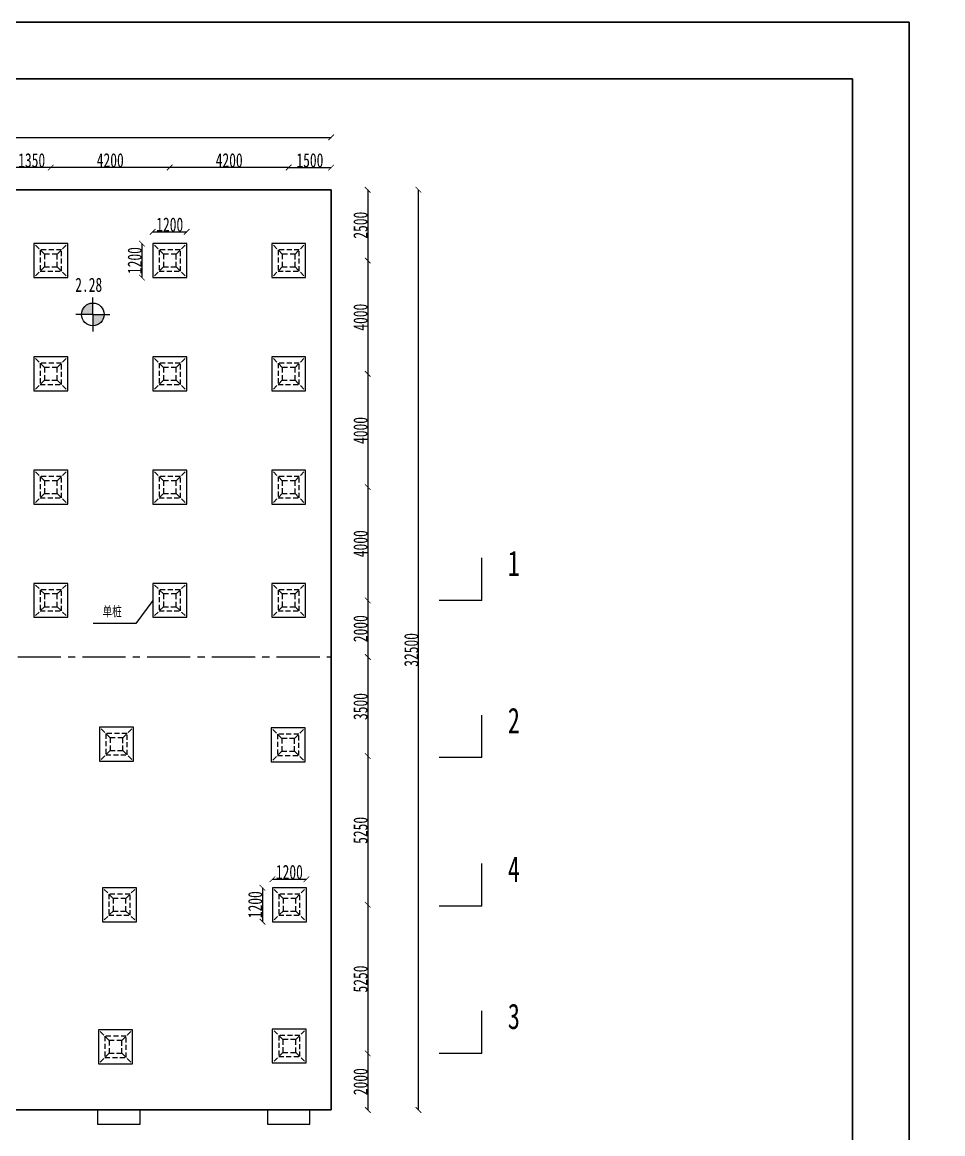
# Model space of a CAD drawing. Header units: millimetres. Extents: x 0 to 85187, y 0 to 59400.
# Drawn here: x 52678 to 85187, y 20141 to 59400 of the extents above; entities that cross this region are included whole.
import ezdxf

# ---------------------------------------------------------------- set-up
doc = ezdxf.new("R2010")
doc.units = ezdxf.units.MM
doc.linetypes.add('CENTER2', pattern=[28.575, 19.05, -3.175, 3.175, -3.175])
doc.linetypes.add('DASHED', pattern=[19.05, 12.7, -6.35])
doc.layers.add('外框线', color=7, linetype='Continuous', lineweight=30)
for name, color, linetype in [('尺寸标注', 7, 'Continuous'), ('标准', 7, 'Continuous'), ('标注', 7, 'Continuous'), ('桩虚线', 7, 'DASHED'), ('虚线', 7, 'CENTER2')]:
    doc.layers.add(name, color=color, linetype=linetype)
doc.styles.add('Annotative', font='arial.ttf')
doc.styles.get("Standard").update_dxf_attribs({"font": 'simfang.ttf', "width": 0.7, "height": 500})
doc.styles.add('标注字体', font='', dxfattribs={"width": 0.7, "height": 500})
doc.styles.get('标注字体').set_extended_font_data('FangSong_GB2312')
doc.dimstyles.get("Standard").update_dxf_attribs({"dimtxt": 500, "dimasz": 200, "dimexe": 0.18, "dimexo": 0.0625, "dimgap": 1, "dimtad": 1, "dimdec": 0, "dimzin": 0, "dimdsep": 46, "dimtxsty": 'Standard', "dimblk": 'ARCHTICK', "dimcen": 0.09, "dimdle": 1, "dimse1": 1, "dimse2": 1, "dimadec": 0, "dimazin": 0, "dimtfac": 1, "dimtdec": 0, "dimtofl": 0, "dimtmove": 0, "dimatfit": 3, "dimldrblk": 'ARCHTICK', "dimfxl": 1, "dimtolj": 1, "dimtzin": 0, "dimarcsym": 1})

# ---------------------------------------------------------------- blocks, each defined once
blk = doc.blocks.new('_ArchTick')
at = {"color": 0, "linetype": 'ByBlock', "const_width": 0.15}
blk.add_lwpolyline([(-0.5, -0.5), (0.5, 0.5)], dxfattribs=at)
blk = doc.blocks.new('*D21')
at = {"layer": 'Defpoints', "color": 0, "transparency": 16777216}
for p in [(63587, 54269), (63587, 53481), (62087, 51581)]:
    blk.add_point(p, dxfattribs=at)
at = {"layer": '标准', "color": 0, "lineweight": -2, "transparency": 16777216}
blk.add_line((62086, 54269), (63588, 54269), dxfattribs=at)
at = {"layer": '标准', "color": 0, "lineweight": -2, "transparency": 16777216, "xscale": 200, "yscale": 200, "zscale": 200, "rotation": 180}
blk.add_blockref('_ArchTick', (62087, 54269), dxfattribs=at)
at = {"layer": '标准', "color": 0, "lineweight": -2, "transparency": 16777216, "xscale": 200, "yscale": 200, "zscale": 200}
blk.add_blockref('_ArchTick', (63587, 54269), dxfattribs=at)
at = {"layer": '标准', "color": 0, "transparency": 16777216, "insert": (62837, 54522), "char_height": 500, "attachment_point": 5}
blk.add_mtext('\\A1;1500', dxfattribs=at)
blk = doc.blocks.new('*D22')
at = {"layer": 'Defpoints', "color": 0, "transparency": 16777216}
for p in [(63587, 55333), (18587, 53481), (63587, 53481)]:
    blk.add_point(p, dxfattribs=at)
at = {"layer": '标准', "color": 0, "lineweight": -2, "transparency": 16777216}
blk.add_line((18586, 55333), (63588, 55333), dxfattribs=at)
at = {"layer": '标准', "color": 0, "lineweight": -2, "transparency": 16777216, "xscale": 200, "yscale": 200, "zscale": 200, "rotation": 180}
blk.add_blockref('_ArchTick', (18587, 55333), dxfattribs=at)
at = {"layer": '标准', "color": 0, "lineweight": -2, "transparency": 16777216, "xscale": 200, "yscale": 200, "zscale": 200}
blk.add_blockref('_ArchTick', (63587, 55333), dxfattribs=at)
at = {"layer": '标准', "color": 0, "transparency": 16777216, "insert": (41087, 55587), "char_height": 500, "attachment_point": 5}
blk.add_mtext('\\A1;45000', dxfattribs=at)
blk = doc.blocks.new('*D23')
at = {"layer": 'Defpoints', "color": 0, "transparency": 16777216}
for p in [(63587, 53481), (62687, 50981), (64880, 50981)]:
    blk.add_point(p, dxfattribs=at)
at = {"layer": '标准', "color": 0, "lineweight": -2, "transparency": 16777216}
blk.add_line((64880, 53482), (64880, 50980), dxfattribs=at)
at = {"layer": '标准', "color": 0, "lineweight": -2, "transparency": 16777216, "xscale": 200, "yscale": 200, "zscale": 200}
for p, rotation in [((64880, 53481), 90), ((64880, 50981), 270)]:
    blk.add_blockref('_ArchTick', p, dxfattribs=dict(at, rotation=rotation))
at = {"layer": '标准', "color": 0, "transparency": 16777216, "insert": (64626, 52231), "char_height": 500, "attachment_point": 5, "rotation": 90}
blk.add_mtext('\\A1;2500', dxfattribs=at)
blk = doc.blocks.new('*D24')
at = {"layer": 'Defpoints', "color": 0, "transparency": 16777216}
for p in [(62687, 50981), (63587, 46981), (64880, 46981)]:
    blk.add_point(p, dxfattribs=at)
at = {"layer": '标准', "color": 0, "lineweight": -2, "transparency": 16777216}
blk.add_line((64880, 50982), (64880, 46980), dxfattribs=at)
at = {"layer": '标准', "color": 0, "lineweight": -2, "transparency": 16777216, "xscale": 200, "yscale": 200, "zscale": 200}
for p, rotation in [((64880, 50981), 90), ((64880, 46981), 270)]:
    blk.add_blockref('_ArchTick', p, dxfattribs=dict(at, rotation=rotation))
at = {"layer": '标准', "color": 0, "transparency": 16777216, "insert": (64626, 48981), "char_height": 500, "attachment_point": 5, "rotation": 90}
blk.add_mtext('\\A1;4000', dxfattribs=at)
blk = doc.blocks.new('*D25')
at = {"layer": 'Defpoints', "color": 0, "transparency": 16777216}
for p in [(63587, 46981), (62687, 42981), (64880, 42981)]:
    blk.add_point(p, dxfattribs=at)
at = {"layer": '标准', "color": 0, "lineweight": -2, "transparency": 16777216}
blk.add_line((64880, 46982), (64880, 42980), dxfattribs=at)
at = {"layer": '标准', "color": 0, "lineweight": -2, "transparency": 16777216, "xscale": 200, "yscale": 200, "zscale": 200}
for p, rotation in [((64880, 46981), 90), ((64880, 42981), 270)]:
    blk.add_blockref('_ArchTick', p, dxfattribs=dict(at, rotation=rotation))
at = {"layer": '标准', "color": 0, "transparency": 16777216, "insert": (64626, 44981), "char_height": 500, "attachment_point": 5, "rotation": 90}
blk.add_mtext('\\A1;4000', dxfattribs=at)
blk = doc.blocks.new('*D26')
at = {"layer": 'Defpoints', "color": 0, "transparency": 16777216}
for p in [(62687, 42981), (62687, 38981), (64880, 38981)]:
    blk.add_point(p, dxfattribs=at)
at = {"layer": '标准', "color": 0, "lineweight": -2, "transparency": 16777216}
blk.add_line((64880, 42982), (64880, 38980), dxfattribs=at)
at = {"layer": '标准', "color": 0, "lineweight": -2, "transparency": 16777216, "xscale": 200, "yscale": 200, "zscale": 200}
for p, rotation in [((64880, 42981), 90), ((64880, 38981), 270)]:
    blk.add_blockref('_ArchTick', p, dxfattribs=dict(at, rotation=rotation))
at = {"layer": '标准', "color": 0, "transparency": 16777216, "insert": (64626, 40981), "char_height": 500, "attachment_point": 5, "rotation": 90}
blk.add_mtext('\\A1;4000', dxfattribs=at)
blk = doc.blocks.new('*D27')
at = {"layer": 'Defpoints', "color": 0, "transparency": 16777216}
for p in [(85187, 38981), (63587, 36981), (64880, 36981)]:
    blk.add_point(p, dxfattribs=at)
at = {"layer": '标准', "color": 0, "lineweight": -2, "transparency": 16777216}
blk.add_line((64880, 38982), (64880, 36980), dxfattribs=at)
at = {"layer": '标准', "color": 0, "lineweight": -2, "transparency": 16777216, "xscale": 200, "yscale": 200, "zscale": 200}
for p, rotation in [((64880, 38981), 90), ((64880, 36981), 270)]:
    blk.add_blockref('_ArchTick', p, dxfattribs=dict(at, rotation=rotation))
at = {"layer": '标准', "color": 0, "transparency": 16777216, "insert": (64626, 37981), "char_height": 500, "attachment_point": 5, "rotation": 90}
blk.add_mtext('\\A1;2000', dxfattribs=at)
blk = doc.blocks.new('*D28')
at = {"layer": 'Defpoints', "color": 0, "transparency": 16777216}
for p in [(63587, 36981), (64880, 33481), (85162, 33481)]:
    blk.add_point(p, dxfattribs=at)
at = {"layer": '标准', "color": 0, "lineweight": -2, "transparency": 16777216}
blk.add_line((64880, 36982), (64880, 33480), dxfattribs=at)
at = {"layer": '标准', "color": 0, "lineweight": -2, "transparency": 16777216, "xscale": 200, "yscale": 200, "zscale": 200}
for p, rotation in [((64880, 36981), 90), ((64880, 33481), 270)]:
    blk.add_blockref('_ArchTick', p, dxfattribs=dict(at, rotation=rotation))
at = {"layer": '标准', "color": 0, "transparency": 16777216, "insert": (64626, 35231), "char_height": 500, "attachment_point": 5, "rotation": 90}
blk.add_mtext('\\A1;3500', dxfattribs=at)
blk = doc.blocks.new('*D29')
at = {"layer": 'Defpoints', "color": 0, "transparency": 16777216}
for p in [(62662, 33481), (62712, 28231), (64880, 28231)]:
    blk.add_point(p, dxfattribs=at)
at = {"layer": '标准', "color": 0, "lineweight": -2, "transparency": 16777216}
blk.add_line((64880, 33482), (64880, 28230), dxfattribs=at)
at = {"layer": '标准', "color": 0, "lineweight": -2, "transparency": 16777216, "xscale": 200, "yscale": 200, "zscale": 200}
for p, rotation in [((64880, 33481), 90), ((64880, 28231), 270)]:
    blk.add_blockref('_ArchTick', p, dxfattribs=dict(at, rotation=rotation))
at = {"layer": '标准', "color": 0, "transparency": 16777216, "insert": (64626, 30856), "char_height": 500, "attachment_point": 5, "rotation": 90}
blk.add_mtext('\\A1;5250', dxfattribs=at)
blk = doc.blocks.new('*D30')
at = {"layer": 'Defpoints', "color": 0, "transparency": 16777216}
for p in [(62712, 28231), (62662, 22981), (64880, 22981)]:
    blk.add_point(p, dxfattribs=at)
at = {"layer": '标准', "color": 0, "lineweight": -2, "transparency": 16777216}
blk.add_line((64880, 28232), (64880, 22980), dxfattribs=at)
at = {"layer": '标准', "color": 0, "lineweight": -2, "transparency": 16777216, "xscale": 200, "yscale": 200, "zscale": 200}
for p, rotation in [((64880, 28231), 90), ((64880, 22981), 270)]:
    blk.add_blockref('_ArchTick', p, dxfattribs=dict(at, rotation=rotation))
at = {"layer": '标准', "color": 0, "transparency": 16777216, "insert": (64626, 25606), "char_height": 500, "attachment_point": 5, "rotation": 90}
blk.add_mtext('\\A1;5250', dxfattribs=at)
blk = doc.blocks.new('*D31')
at = {"layer": 'Defpoints', "color": 0, "transparency": 16777216}
for p in [(62662, 22981), (63587, 20981), (64880, 20981)]:
    blk.add_point(p, dxfattribs=at)
at = {"layer": '标准', "color": 0, "lineweight": -2, "transparency": 16777216}
blk.add_line((64880, 22982), (64880, 20980), dxfattribs=at)
at = {"layer": '标准', "color": 0, "lineweight": -2, "transparency": 16777216, "xscale": 200, "yscale": 200, "zscale": 200}
for p, rotation in [((64880, 22981), 90), ((64880, 20981), 270)]:
    blk.add_blockref('_ArchTick', p, dxfattribs=dict(at, rotation=rotation))
at = {"layer": '标准', "color": 0, "transparency": 16777216, "insert": (64626, 21981), "char_height": 500, "attachment_point": 5, "rotation": 90}
blk.add_mtext('\\A1;2000', dxfattribs=at)
blk = doc.blocks.new('*D32')
at = {"layer": 'Defpoints', "color": 0, "transparency": 16777216}
for p in [(64880, 53481), (66673, 53481), (64880, 20981)]:
    blk.add_point(p, dxfattribs=at)
at = {"layer": '标准', "color": 0, "lineweight": -2, "transparency": 16777216}
blk.add_line((66673, 20980), (66673, 53482), dxfattribs=at)
at = {"layer": '标准', "color": 0, "lineweight": -2, "transparency": 16777216, "xscale": 200, "yscale": 200, "zscale": 200}
for p, rotation in [((66673, 53481), 90), ((66673, 20981), 270)]:
    blk.add_blockref('_ArchTick', p, dxfattribs=dict(at, rotation=rotation))
at = {"layer": '标准', "color": 0, "transparency": 16777216, "insert": (66419, 37231), "char_height": 500, "attachment_point": 5, "rotation": 90}
blk.add_mtext('\\A1;32500', dxfattribs=at)
blk = doc.blocks.new('*D64')
at = {"layer": 'Defpoints', "color": 0, "transparency": 16777216}
for p in [(62712, 29130), (61512, 28831), (62712, 28831)]:
    blk.add_point(p, dxfattribs=at)
at = {"layer": '标准', "color": 0, "lineweight": -2, "transparency": 16777216}
blk.add_line((61511, 29130), (62713, 29130), dxfattribs=at)
at = {"layer": '标准', "color": 0, "lineweight": -2, "transparency": 16777216, "xscale": 200, "yscale": 200, "zscale": 200, "rotation": 180}
blk.add_blockref('_ArchTick', (61512, 29130), dxfattribs=at)
at = {"layer": '标准', "color": 0, "lineweight": -2, "transparency": 16777216, "xscale": 200, "yscale": 200, "zscale": 200}
blk.add_blockref('_ArchTick', (62712, 29130), dxfattribs=at)
at = {"layer": '标准', "color": 0, "transparency": 16777216, "insert": (62112, 29384), "char_height": 500, "attachment_point": 5}
blk.add_mtext('\\A1;1200', dxfattribs=at)
blk = doc.blocks.new('*D65')
at = {"layer": 'Defpoints', "color": 0, "transparency": 16777216}
for p in [(61512, 28831), (61161, 27631), (61512, 27631)]:
    blk.add_point(p, dxfattribs=at)
at = {"layer": '标准', "color": 0, "lineweight": -2, "transparency": 16777216}
blk.add_line((61161, 28832), (61161, 27630), dxfattribs=at)
at = {"layer": '标准', "color": 0, "lineweight": -2, "transparency": 16777216, "xscale": 200, "yscale": 200, "zscale": 200}
for p, rotation in [((61161, 28831), 90), ((61161, 27631), 270)]:
    blk.add_blockref('_ArchTick', p, dxfattribs=dict(at, rotation=rotation))
at = {"layer": '标准', "color": 0, "transparency": 16777216, "insert": (60907, 28231), "char_height": 500, "attachment_point": 5, "rotation": 90}
blk.add_mtext('\\A1;1200', dxfattribs=at)
blk = doc.blocks.new('*D66')
at = {"layer": 'Defpoints', "color": 0, "transparency": 16777216}
for p in [(58487, 51997), (57287, 51581), (58487, 51581)]:
    blk.add_point(p, dxfattribs=at)
at = {"layer": '标准', "color": 0, "lineweight": -2, "transparency": 16777216}
blk.add_line((57286, 51997), (58488, 51997), dxfattribs=at)
at = {"layer": '标准', "color": 0, "lineweight": -2, "transparency": 16777216, "xscale": 200, "yscale": 200, "zscale": 200, "rotation": 180}
blk.add_blockref('_ArchTick', (57287, 51997), dxfattribs=at)
at = {"layer": '标准', "color": 0, "lineweight": -2, "transparency": 16777216, "xscale": 200, "yscale": 200, "zscale": 200}
blk.add_blockref('_ArchTick', (58487, 51997), dxfattribs=at)
at = {"layer": '标准', "color": 0, "transparency": 16777216, "insert": (57887, 52250), "char_height": 500, "attachment_point": 5}
blk.add_mtext('\\A1;1200', dxfattribs=at)
blk = doc.blocks.new('*D67')
at = {"layer": 'Defpoints', "color": 0, "transparency": 16777216}
for p in [(57287, 51581), (56906, 50381), (57287, 50381)]:
    blk.add_point(p, dxfattribs=at)
at = {"layer": '标准', "color": 0, "lineweight": -2, "transparency": 16777216}
blk.add_line((56906, 51582), (56906, 50380), dxfattribs=at)
at = {"layer": '标准', "color": 0, "lineweight": -2, "transparency": 16777216, "xscale": 200, "yscale": 200, "zscale": 200}
for p, rotation in [((56906, 51581), 90), ((56906, 50381), 270)]:
    blk.add_blockref('_ArchTick', p, dxfattribs=dict(at, rotation=rotation))
at = {"layer": '标准', "color": 0, "transparency": 16777216, "insert": (56652, 50981), "char_height": 500, "attachment_point": 5, "rotation": 90}
blk.add_mtext('\\A1;1200', dxfattribs=at)
blk = doc.blocks.new('*D108')
at = {"layer": 'Defpoints', "color": 0, "transparency": 16777216}
for p in [(57887, 54269), (57887, 54268), (62087, 54269)]:
    blk.add_point(p, dxfattribs=at)
at = {"layer": '标准', "color": 0, "lineweight": -2, "transparency": 16777216}
blk.add_line((62088, 54268), (57886, 54268), dxfattribs=at)
at = {"layer": '标准', "color": 0, "lineweight": -2, "transparency": 16777216, "xscale": 200, "yscale": 200, "zscale": 200, "rotation": 180}
blk.add_blockref('_ArchTick', (57887, 54268), dxfattribs=at)
at = {"layer": '标准', "color": 0, "lineweight": -2, "transparency": 16777216, "xscale": 200, "yscale": 200, "zscale": 200}
blk.add_blockref('_ArchTick', (62087, 54268), dxfattribs=at)
at = {"layer": '标准', "color": 0, "transparency": 16777216, "insert": (59987, 54522), "char_height": 500, "attachment_point": 5}
blk.add_mtext('\\A1;4200', dxfattribs=at)
blk = doc.blocks.new('*D109')
at = {"layer": 'Defpoints', "color": 0, "transparency": 16777216}
for p in [(53687, 54268), (53687, 54268), (57887, 54268)]:
    blk.add_point(p, dxfattribs=at)
at = {"layer": '标准', "color": 0, "lineweight": -2, "transparency": 16777216}
blk.add_line((57888, 54268), (53686, 54268), dxfattribs=at)
at = {"layer": '标准', "color": 0, "lineweight": -2, "transparency": 16777216, "xscale": 200, "yscale": 200, "zscale": 200, "rotation": 180}
blk.add_blockref('_ArchTick', (53687, 54268), dxfattribs=at)
at = {"layer": '标准', "color": 0, "lineweight": -2, "transparency": 16777216, "xscale": 200, "yscale": 200, "zscale": 200}
blk.add_blockref('_ArchTick', (57887, 54268), dxfattribs=at)
at = {"layer": '标准', "color": 0, "transparency": 16777216, "insert": (55787, 54522), "char_height": 500, "attachment_point": 5}
blk.add_mtext('\\A1;4200', dxfattribs=at)
blk = doc.blocks.new('*D110')
at = {"layer": 'Defpoints', "color": 0, "transparency": 16777216}
for p in [(52337, 54269), (52337, 54268), (53687, 54268)]:
    blk.add_point(p, dxfattribs=at)
at = {"layer": '标准', "color": 0, "lineweight": -2, "transparency": 16777216}
blk.add_line((53688, 54268), (52336, 54268), dxfattribs=at)
at = {"layer": '标准', "color": 0, "lineweight": -2, "transparency": 16777216, "xscale": 200, "yscale": 200, "zscale": 200, "rotation": 180}
blk.add_blockref('_ArchTick', (52337, 54268), dxfattribs=at)
at = {"layer": '标准', "color": 0, "lineweight": -2, "transparency": 16777216, "xscale": 200, "yscale": 200, "zscale": 200}
blk.add_blockref('_ArchTick', (53687, 54268), dxfattribs=at)
at = {"layer": '标准', "color": 0, "transparency": 16777216, "insert": (53012, 54522), "char_height": 500, "attachment_point": 5}
blk.add_mtext('\\A1;1350', dxfattribs=at)
blk = doc.blocks.new('libiao')
at = {"layer": '标注'}
h = blk.add_hatch(color=256, dxfattribs=at)
h.dxf.hatch_style = 1
h.paths.add_polyline_path([(0, 400, 0.414214), (-400, 0), (0, 0)])
h.paths.add_polyline_path([(0, -400, 0.414214), (400, 0), (0, 0)])
for q in [(0, 600), (-600, 0), (600, 0), (0, -600)]:
    blk.add_line((0, 0), q, dxfattribs=at)
blk.add_circle((0, 0), 400, dxfattribs=at)
at = {"layer": '标注', "lineweight": -3, "style": 'Annotative'}
blk.add_attdef('0.0', (-622, 795), '', height=30, dxfattribs=at)

msp = doc.modelspace()

# ---------------------------------------------------------------- linework, layer by layer
at = {"layer": '外框线'}
for p, q in [((84000, 59400), (0, 59400)), ((84000, 0), (84000, 59400)), ((2000, 57400), (82000, 57400)), ((82000, 57400), (82000, 2000)), ((63587.4, 53481.1), (18587.4, 53481.1)), ((63587.4, 20981.1), (63587.4, 53481.1)), ((18587.4, 20981.1), (63587.4, 20981.1))]:
    msp.add_line(p, q, dxfattribs=at)
at = {"layer": '标准'}
for p, q in [((54287.4, 51581.1), (53087.4, 51581.1)), ((53087.4, 51581.1), (53087.4, 50381.1)), ((54287.4, 50381.1), (54287.4, 51581.1)), ((58487.4, 51581.1), (57287.4, 51581.1)), ((57287.4, 51581.1), (57287.4, 50381.1)), ((58487.4, 50381.1), (58487.4, 51581.1)), ((62687.4, 51581.1), (61487.4, 51581.1)), ((61487.4, 51581.1), (61487.4, 50381.1)), ((62687.4, 50381.1), (62687.4, 51581.1)), ((53087.4, 50381.1), (54287.4, 50381.1)), ((53087.4, 50381.1), (53312.4, 50381.1)), ((57287.4, 50381.1), (58487.4, 50381.1)), ((57287.4, 50381.1), (57512.4, 50381.1)), ((61487.4, 50381.1), (62687.4, 50381.1)), ((61487.4, 50381.1), (61712.4, 50381.1)), ((54287.4, 47581.1), (53087.4, 47581.1)), ((53087.4, 47581.1), (53087.4, 46381.1)), ((54287.4, 46381.1), (54287.4, 47581.1)), ((58487.4, 47581.1), (57287.4, 47581.1)), ((57287.4, 47581.1), (57287.4, 46381.1)), ((58487.4, 46381.1), (58487.4, 47581.1)), ((62687.4, 47581.1), (61487.4, 47581.1)), ((61487.4, 47581.1), (61487.4, 46381.1)), ((62687.4, 46381.1), (62687.4, 47581.1)), ((53087.4, 46381.1), (54287.4, 46381.1)), ((53087.4, 46381.1), (53312.4, 46381.1)), ((57287.4, 46381.1), (58487.4, 46381.1)), ((57287.4, 46381.1), (57512.4, 46381.1)), ((61487.4, 46381.1), (62687.4, 46381.1)), ((61487.4, 46381.1), (61712.4, 46381.1)), ((54287.4, 43581.1), (53087.4, 43581.1)), ((53087.4, 43581.1), (53087.4, 42381.1)), ((54287.4, 42381.1), (54287.4, 43581.1)), ((58487.4, 43581.1), (57287.4, 43581.1)), ((57287.4, 43581.1), (57287.4, 42381.1)), ((58487.4, 42381.1), (58487.4, 43581.1)), ((62687.4, 43581.1), (61487.4, 43581.1)), ((61487.4, 43581.1), (61487.4, 42381.1)), ((62687.4, 42381.1), (62687.4, 43581.1)), ((53087.4, 42381.1), (54287.4, 42381.1)), ((53087.4, 42381.1), (53312.4, 42381.1)), ((57287.4, 42381.1), (58487.4, 42381.1)), ((57287.4, 42381.1), (57512.4, 42381.1)), ((61487.4, 42381.1), (61712.4, 42381.1)), ((68907.6, 39581.1), (68907.6, 40481.1)), ((54287.4, 39581.1), (53087.4, 39581.1)), ((53087.4, 39581.1), (53087.4, 38381.1)), ((54287.4, 38381.1), (54287.4, 39581.1)), ((58487.4, 39581.1), (57287.4, 39581.1)), ((57287.4, 39581.1), (57287.4, 38381.1)), ((58487.4, 38381.1), (58487.4, 39581.1)), ((62687.4, 39581.1), (61487.4, 39581.1)), ((61487.4, 39581.1), (61487.4, 38381.1)), ((62687.4, 38381.1), (62687.4, 39581.1)), ((68907.6, 38981.1), (68907.6, 39581.1)), ((68307.6, 38981.1), (67407.6, 38981.1)), ((68907.6, 38981.1), (68307.6, 38981.1)), ((53087.4, 38381.1), (54287.4, 38381.1)), ((53087.4, 38381.1), (53312.4, 38381.1)), ((57287.4, 38381.1), (58487.4, 38381.1)), ((57287.4, 38381.1), (57512.4, 38381.1)), ((61487.4, 38381.1), (62687.4, 38381.1)), ((61487.4, 38381.1), (61712.4, 38381.1)), ((63587.4, 20981.1), (63587.4, 36481.1)), ((68907.6, 34031.1), (68907.6, 34931.1)), ((56604.1, 34498.1), (55404.1, 34498.1)), ((55404.1, 34498.1), (55404.1, 33298.1)), ((56604.1, 33298.1), (56604.1, 34498.1)), ((62670.9, 34475.5), (61470.9, 34475.5)), ((61470.9, 34475.5), (61470.9, 33275.5)), ((62670.9, 33275.5), (62670.9, 34475.5)), ((68907.6, 33431.1), (68907.6, 34031.1)), ((68307.6, 33431.1), (67407.6, 33431.1)), ((68907.6, 33431.1), (68307.6, 33431.1)), ((55404.1, 33298.1), (56604.1, 33298.1)), ((55404.1, 33298.1), (55629.1, 33298.1)), ((61470.9, 33275.5), (62670.9, 33275.5)), ((61470.9, 33275.5), (61695.9, 33275.5)), ((68907.6, 28781.1), (68907.6, 29681.1)), ((56712.4, 28831.1), (55512.4, 28831.1)), ((55512.4, 28831.1), (55512.4, 27631.1)), ((56712.4, 27631.1), (56712.4, 28831.1)), ((62712.4, 28831.1), (61512.4, 28831.1)), ((61512.4, 28831.1), (61512.4, 27631.1)), ((62712.4, 27631.1), (62712.4, 28831.1)), ((68907.6, 28181.1), (68907.6, 28781.1)), ((68307.6, 28181.1), (67407.6, 28181.1)), ((68907.6, 28181.1), (68307.6, 28181.1)), ((55512.4, 27631.1), (56712.4, 27631.1)), ((55512.4, 27631.1), (55737.4, 27631.1)), ((61512.4, 27631.1), (62712.4, 27631.1)), ((61512.4, 27631.1), (61737.4, 27631.1)), ((68907.6, 23581.1), (68907.6, 24481.1)), ((56569.7, 23809.4), (55369.7, 23809.4)), ((55369.7, 23809.4), (55369.7, 22609.4)), ((56569.7, 22609.4), (56569.7, 23809.4)), ((62710.2, 23840.3), (61510.2, 23840.3)), ((61510.2, 23840.3), (61510.2, 22640.3)), ((62710.2, 22640.3), (62710.2, 23840.3)), ((68907.6, 22981.1), (68907.6, 23581.1)), ((68307.6, 22981.1), (67407.6, 22981.1)), ((68907.6, 22981.1), (68307.6, 22981.1)), ((55369.7, 22609.4), (56569.7, 22609.4)), ((55369.7, 22609.4), (55594.7, 22609.4)), ((61510.2, 22640.3), (62710.2, 22640.3)), ((61510.2, 22640.3), (61735.2, 22640.3)), ((55337.4, 20981.1), (55337.4, 20481.1)), ((56837.4, 20481.1), (56837.4, 20981.1)), ((61337.4, 20981.1), (61337.4, 20481.1)), ((62837.4, 20481.1), (62837.4, 20981.1)), ((55337.4, 20481.1), (56837.4, 20481.1)), ((61337.4, 20481.1), (62837.4, 20481.1))]:
    msp.add_line(p, q, dxfattribs=at)
at = {"layer": '标准', "ltscale": 14}
msp.add_line((61487.4, 42381.1), (62687.4, 42381.1), dxfattribs=at)
at = {"layer": '标注', "ltscale": 15}
for p, q in [((57287.4, 38981.1), (56692.1, 38161.8)), ((56692.1, 38161.8), (55179.7, 38161.8))]:
    msp.add_line(p, q, dxfattribs=at)
at = {"layer": '桩虚线', "ltscale": 14}
for p, q in [((53462.4, 51206.1), (53087.4, 51581.1)), ((53912.4, 51206.1), (54287.4, 51581.1)), ((57662.4, 51206.1), (57287.4, 51581.1)), ((58112.4, 51206.1), (58487.4, 51581.1)), ((61862.4, 51206.1), (61487.4, 51581.1)), ((62312.4, 51206.1), (62687.4, 51581.1)), ((54062.4, 51356.1), (53312.4, 51356.1)), ((53312.4, 51356.1), (53312.4, 50606.1)), ((53912.4, 51206.1), (53462.4, 51206.1)), ((53462.4, 51206.1), (53462.4, 50756.1)), ((53912.4, 50756.1), (53912.4, 51206.1)), ((54062.4, 50606.1), (54062.4, 51356.1)), ((58262.4, 51356.1), (57512.4, 51356.1)), ((57512.4, 51356.1), (57512.4, 50606.1)), ((58112.4, 51206.1), (57662.4, 51206.1)), ((57662.4, 51206.1), (57662.4, 50756.1)), ((58112.4, 50756.1), (58112.4, 51206.1)), ((58262.4, 50606.1), (58262.4, 51356.1)), ((62462.4, 51356.1), (61712.4, 51356.1)), ((61712.4, 51356.1), (61712.4, 50606.1)), ((62312.4, 51206.1), (61862.4, 51206.1)), ((61862.4, 51206.1), (61862.4, 50756.1)), ((62312.4, 50756.1), (62312.4, 51206.1)), ((62462.4, 50606.1), (62462.4, 51356.1)), ((53462.4, 50756.1), (53087.4, 50381.1)), ((53462.4, 50756.1), (53912.4, 50756.1)), ((53912.4, 50756.1), (54287.4, 50381.1)), ((57662.4, 50756.1), (57287.4, 50381.1)), ((57662.4, 50756.1), (58112.4, 50756.1)), ((58112.4, 50756.1), (58487.4, 50381.1)), ((61862.4, 50756.1), (61487.4, 50381.1)), ((61862.4, 50756.1), (62312.4, 50756.1)), ((62312.4, 50756.1), (62687.4, 50381.1)), ((53312.4, 50606.1), (54062.4, 50606.1)), ((53312.4, 50606.1), (53462.4, 50606.1)), ((57512.4, 50606.1), (58262.4, 50606.1)), ((57512.4, 50606.1), (57662.4, 50606.1)), ((61712.4, 50606.1), (62462.4, 50606.1)), ((61712.4, 50606.1), (61862.4, 50606.1)), ((53462.4, 47206.1), (53087.4, 47581.1)), ((53912.4, 47206.1), (54287.4, 47581.1)), ((57662.4, 47206.1), (57287.4, 47581.1)), ((58112.4, 47206.1), (58487.4, 47581.1)), ((61862.4, 47206.1), (61487.4, 47581.1)), ((62312.4, 47206.1), (62687.4, 47581.1)), ((54062.4, 47356.1), (53312.4, 47356.1)), ((53312.4, 47356.1), (53312.4, 46606.1)), ((53912.4, 47206.1), (53462.4, 47206.1)), ((53462.4, 47206.1), (53462.4, 46756.1)), ((53912.4, 46756.1), (53912.4, 47206.1)), ((54062.4, 46606.1), (54062.4, 47356.1)), ((58262.4, 47356.1), (57512.4, 47356.1)), ((57512.4, 47356.1), (57512.4, 46606.1)), ((58112.4, 47206.1), (57662.4, 47206.1)), ((57662.4, 47206.1), (57662.4, 46756.1)), ((58112.4, 46756.1), (58112.4, 47206.1)), ((58262.4, 46606.1), (58262.4, 47356.1)), ((62462.4, 47356.1), (61712.4, 47356.1)), ((61712.4, 47356.1), (61712.4, 46606.1)), ((62312.4, 47206.1), (61862.4, 47206.1)), ((61862.4, 47206.1), (61862.4, 46756.1)), ((62312.4, 46756.1), (62312.4, 47206.1)), ((62462.4, 46606.1), (62462.4, 47356.1)), ((53462.4, 46756.1), (53087.4, 46381.1)), ((53462.4, 46756.1), (53912.4, 46756.1)), ((53912.4, 46756.1), (54287.4, 46381.1)), ((57662.4, 46756.1), (57287.4, 46381.1)), ((57662.4, 46756.1), (58112.4, 46756.1)), ((58112.4, 46756.1), (58487.4, 46381.1)), ((61862.4, 46756.1), (61487.4, 46381.1)), ((61862.4, 46756.1), (62312.4, 46756.1)), ((62312.4, 46756.1), (62687.4, 46381.1)), ((53312.4, 46606.1), (54062.4, 46606.1)), ((53312.4, 46606.1), (53462.4, 46606.1)), ((57512.4, 46606.1), (58262.4, 46606.1)), ((57512.4, 46606.1), (57662.4, 46606.1)), ((61712.4, 46606.1), (62462.4, 46606.1)), ((61712.4, 46606.1), (61862.4, 46606.1)), ((53462.4, 43206.1), (53087.4, 43581.1)), ((53912.4, 43206.1), (54287.4, 43581.1)), ((57662.4, 43206.1), (57287.4, 43581.1)), ((58112.4, 43206.1), (58487.4, 43581.1)), ((61862.4, 43206.1), (61487.4, 43581.1)), ((62312.4, 43206.1), (62687.4, 43581.1)), ((54062.4, 43356.1), (53312.4, 43356.1)), ((53312.4, 43356.1), (53312.4, 42606.1)), ((53912.4, 43206.1), (53462.4, 43206.1)), ((53462.4, 43206.1), (53462.4, 42756.1)), ((53912.4, 42756.1), (53912.4, 43206.1)), ((54062.4, 42606.1), (54062.4, 43356.1)), ((58262.4, 43356.1), (57512.4, 43356.1)), ((57512.4, 43356.1), (57512.4, 42606.1)), ((58112.4, 43206.1), (57662.4, 43206.1)), ((57662.4, 43206.1), (57662.4, 42756.1)), ((58112.4, 42756.1), (58112.4, 43206.1)), ((58262.4, 42606.1), (58262.4, 43356.1)), ((62462.4, 43356.1), (61712.4, 43356.1)), ((61712.4, 43356.1), (61712.4, 42606.1)), ((62312.4, 43206.1), (61862.4, 43206.1)), ((61862.4, 43206.1), (61862.4, 42756.1)), ((62312.4, 42756.1), (62312.4, 43206.1)), ((62462.4, 42606.1), (62462.4, 43356.1)), ((53462.4, 42756.1), (53087.4, 42381.1)), ((53312.4, 42606.1), (54062.4, 42606.1)), ((53462.4, 42756.1), (53912.4, 42756.1)), ((53912.4, 42756.1), (54287.4, 42381.1)), ((57662.4, 42756.1), (57287.4, 42381.1)), ((57512.4, 42606.1), (58262.4, 42606.1)), ((57512.4, 42606.1), (57662.4, 42606.1)), ((57662.4, 42756.1), (58112.4, 42756.1)), ((58112.4, 42756.1), (58487.4, 42381.1)), ((61862.4, 42756.1), (61487.4, 42381.1)), ((61712.4, 42606.1), (62462.4, 42606.1)), ((61862.4, 42756.1), (62312.4, 42756.1)), ((62312.4, 42756.1), (62687.4, 42381.1)), ((53462.4, 39206.1), (53087.4, 39581.1)), ((54062.4, 39356.1), (53312.4, 39356.1)), ((53312.4, 39356.1), (53312.4, 38606.1)), ((53912.4, 39206.1), (54287.4, 39581.1)), ((54062.4, 38606.1), (54062.4, 39356.1)), ((57662.4, 39206.1), (57287.4, 39581.1)), ((58262.4, 39356.1), (57512.4, 39356.1)), ((57512.4, 39356.1), (57512.4, 38606.1)), ((58112.4, 39206.1), (58487.4, 39581.1)), ((58262.4, 38606.1), (58262.4, 39356.1)), ((61862.4, 39206.1), (61487.4, 39581.1)), ((62462.4, 39356.1), (61712.4, 39356.1)), ((61712.4, 39356.1), (61712.4, 38606.1)), ((62312.4, 39206.1), (62687.4, 39581.1)), ((62462.4, 38606.1), (62462.4, 39356.1)), ((53912.4, 39206.1), (53462.4, 39206.1)), ((53462.4, 39206.1), (53462.4, 38756.1)), ((53912.4, 38756.1), (53912.4, 39206.1)), ((58112.4, 39206.1), (57662.4, 39206.1)), ((57662.4, 39206.1), (57662.4, 38756.1)), ((58112.4, 38756.1), (58112.4, 39206.1)), ((62312.4, 39206.1), (61862.4, 39206.1)), ((61862.4, 39206.1), (61862.4, 38756.1)), ((62312.4, 38756.1), (62312.4, 39206.1)), ((53462.4, 38756.1), (53087.4, 38381.1)), ((53312.4, 38606.1), (54062.4, 38606.1)), ((53312.4, 38606.1), (53462.4, 38606.1)), ((53462.4, 38756.1), (53912.4, 38756.1)), ((53912.4, 38756.1), (54287.4, 38381.1)), ((57662.4, 38756.1), (57287.4, 38381.1)), ((57512.4, 38606.1), (58262.4, 38606.1)), ((57512.4, 38606.1), (57662.4, 38606.1)), ((57662.4, 38756.1), (58112.4, 38756.1)), ((58112.4, 38756.1), (58487.4, 38381.1)), ((61862.4, 38756.1), (61487.4, 38381.1)), ((61712.4, 38606.1), (62462.4, 38606.1)), ((61712.4, 38606.1), (61862.4, 38606.1)), ((61862.4, 38756.1), (62312.4, 38756.1)), ((62312.4, 38756.1), (62687.4, 38381.1)), ((55779.1, 34123.1), (55404.1, 34498.1)), ((56379.1, 34273.1), (55629.1, 34273.1)), ((55629.1, 34273.1), (55629.1, 33523.1)), ((56229.1, 34123.1), (56604.1, 34498.1)), ((56379.1, 33523.1), (56379.1, 34273.1)), ((61845.9, 34100.5), (61470.9, 34475.5)), ((62445.9, 34250.5), (61695.9, 34250.5)), ((61695.9, 34250.5), (61695.9, 33500.5)), ((62295.9, 34100.5), (62670.9, 34475.5)), ((62445.9, 33500.5), (62445.9, 34250.5)), ((56229.1, 34123.1), (55779.1, 34123.1)), ((55779.1, 34123.1), (55779.1, 33673.1)), ((56229.1, 33673.1), (56229.1, 34123.1)), ((62295.9, 34100.5), (61845.9, 34100.5)), ((61845.9, 34100.5), (61845.9, 33650.5)), ((62295.9, 33650.5), (62295.9, 34100.5)), ((55779.1, 33673.1), (55404.1, 33298.1)), ((55629.1, 33523.1), (56379.1, 33523.1)), ((55629.1, 33523.1), (55779.1, 33523.1)), ((55779.1, 33673.1), (56229.1, 33673.1)), ((56229.1, 33673.1), (56604.1, 33298.1)), ((61845.9, 33650.5), (61470.9, 33275.5)), ((61695.9, 33500.5), (62445.9, 33500.5)), ((61695.9, 33500.5), (61845.9, 33500.5)), ((61845.9, 33650.5), (62295.9, 33650.5)), ((62295.9, 33650.5), (62670.9, 33275.5)), ((55887.4, 28456.1), (55512.4, 28831.1)), ((56337.4, 28456.1), (56712.4, 28831.1)), ((61887.4, 28456.1), (61512.4, 28831.1)), ((62337.4, 28456.1), (62712.4, 28831.1)), ((56487.4, 28606.1), (55737.4, 28606.1)), ((55737.4, 28606.1), (55737.4, 27856.1)), ((56337.4, 28456.1), (55887.4, 28456.1)), ((55887.4, 28456.1), (55887.4, 28006.1)), ((56337.4, 28006.1), (56337.4, 28456.1)), ((56487.4, 27856.1), (56487.4, 28606.1)), ((62487.4, 28606.1), (61737.4, 28606.1)), ((61737.4, 28606.1), (61737.4, 27856.1)), ((62337.4, 28456.1), (61887.4, 28456.1)), ((61887.4, 28456.1), (61887.4, 28006.1)), ((62337.4, 28006.1), (62337.4, 28456.1)), ((62487.4, 27856.1), (62487.4, 28606.1)), ((55887.4, 28006.1), (55512.4, 27631.1)), ((55887.4, 28006.1), (56337.4, 28006.1)), ((56337.4, 28006.1), (56712.4, 27631.1)), ((61887.4, 28006.1), (61512.4, 27631.1)), ((61887.4, 28006.1), (62337.4, 28006.1)), ((62337.4, 28006.1), (62712.4, 27631.1)), ((55737.4, 27856.1), (56487.4, 27856.1)), ((55737.4, 27856.1), (55887.4, 27856.1)), ((61737.4, 27856.1), (62487.4, 27856.1)), ((61737.4, 27856.1), (61887.4, 27856.1)), ((55744.7, 23434.4), (55369.7, 23809.4)), ((56344.7, 23584.4), (55594.7, 23584.4)), ((55594.7, 23584.4), (55594.7, 22834.4)), ((56194.7, 23434.4), (56569.7, 23809.4)), ((56344.7, 22834.4), (56344.7, 23584.4)), ((61885.2, 23465.3), (61510.2, 23840.3)), ((62485.2, 23615.3), (61735.2, 23615.3)), ((61735.2, 23615.3), (61735.2, 22865.3)), ((62335.2, 23465.3), (62710.2, 23840.3)), ((62485.2, 22865.3), (62485.2, 23615.3)), ((56194.7, 23434.4), (55744.7, 23434.4)), ((55744.7, 23434.4), (55744.7, 22984.4)), ((56194.7, 22984.4), (56194.7, 23434.4)), ((62335.2, 23465.3), (61885.2, 23465.3)), ((61885.2, 23465.3), (61885.2, 23015.3)), ((62335.2, 23015.3), (62335.2, 23465.3)), ((55744.7, 22984.4), (55369.7, 22609.4)), ((55594.7, 22834.4), (56344.7, 22834.4)), ((55594.7, 22834.4), (55744.7, 22834.4)), ((55744.7, 22984.4), (56194.7, 22984.4)), ((56194.7, 22984.4), (56569.7, 22609.4)), ((61885.2, 23015.3), (61510.2, 22640.3)), ((61735.2, 22865.3), (62485.2, 22865.3)), ((61735.2, 22865.3), (61885.2, 22865.3)), ((61885.2, 23015.3), (62335.2, 23015.3)), ((62335.2, 23015.3), (62710.2, 22640.3))]:
    msp.add_line(p, q, dxfattribs=at)
at = {"layer": '桩虚线', "ltscale": 10}
for p, q in [((53312.4, 42606.1), (53462.4, 42606.1)), ((61712.4, 42606.1), (61862.4, 42606.1))]:
    msp.add_line(p, q, dxfattribs=at)
at = {"layer": '虚线', "ltscale": 80}
msp.add_line((41087.4, 36981.1), (63587.4, 36981.1), dxfattribs=at)
at = {"layer": '虚线'}
msp.add_line((63587.4, 20981.1), (52337.4, 20981.1), dxfattribs=at)

# ---------------------------------------------------------------- block references
at = {"layer": '尺寸标注', "lineweight": 15}
ref = msp.add_blockref('libiao', (55171.6, 49081.1), dxfattribs=at)
ref.add_attrib('0.0', '2.28', (54549.6, 49876.1), dxfattribs={"layer": '标注', "lineweight": -3, "height": 500, "style": '标注字体', "width": 0.7})

# ---------------------------------------------------------------- texts
at = {"layer": '标注', "ltscale": 15, "attachment_point": 1}
for s, insert, char_height in [('1', (69826.1, 40738.5), 900), ('单桩', (55510.5, 38764), 350), ('2', (69826.1, 35188.5), 900), ('4', (69826.1, 29938.5), 900), ('3', (69826.1, 24738.5), 900)]:
    msp.add_mtext_dynamic_manual_height_columns(s, width=1547.851, gutter_width=1750, heights=[0], dxfattribs=dict(at, insert=insert, char_height=char_height))

# ---------------------------------------------------------------- dimensions: what is measured, and where the dimension line sits
at = {"layer": '标准'}
for base, p1, p2, picture, middle in [((63587.4, 55332.8), (18587.4, 53481.1), (63587.4, 53481.1), '*D22', (41087.4, 55586.7)), ((53687.4, 54267.8), (57887.4, 54268.2), (53687.4, 54268.2), '*D109', (55787.4, 54521.7)), ((57887.4, 54268.2), (62087.4, 54268.6), (57887.4, 54268.6), '*D108', (59987.4, 54522.1)), ((58487.4, 51996.5), (57287.4, 51581.1), (58487.4, 51581.1), '*D66', (57887.4, 52250.4)), ((62712.4, 29130.1), (61512.4, 28831.1), (62712.4, 28831.1), '*D64', (62112.4, 29384))]:
    dim = msp.add_linear_dim(base=base, p1=p1, p2=p2, dimstyle='Standard', dxfattribs=at)
    dim.commit()
    dim.dimension.update_dxf_attribs({"geometry": picture, "text_midpoint": middle})
for base, p1, p2, picture, middle in [((52337.4, 54267.8), (53687.4, 54268.2), (52337.4, 54268.6), '*D110', (53012.4, 54521.7)), ((63587.4, 54268.6), (62087.4, 51581.1), (63587.4, 53481.1), '*D21', (62837.4, 54522.4))]:
    dim = msp.add_linear_dim(base=base, p1=p1, p2=p2, dimstyle='Standard', override={"dimtmove": 1}, dxfattribs=at)
    dim.commit()
    dim.dimension.update_dxf_attribs({"geometry": picture, "text_midpoint": middle})
for base, p1, p2, picture, middle in [((64880.2, 50981.1), (63587.4, 53481.1), (62687.4, 50981.1), '*D23', (64626.3, 52231.1)), ((66672.5, 53481.1), (64880.2, 20981.1), (64880.2, 53481.1), '*D32', (66418.6, 37231.1)), ((56906.1, 50381.1), (57287.4, 51581.1), (57287.4, 50381.1), '*D67', (56652.3, 50981.1)), ((61161.1, 27631.1), (61512.4, 28831.1), (61512.4, 27631.1), '*D65', (60907.2, 28231.1))]:
    dim = msp.add_linear_dim(base=base, p1=p1, p2=p2, angle=90, dimstyle='Standard', dxfattribs=at)
    dim.commit()
    dim.dimension.update_dxf_attribs({"geometry": picture, "text_midpoint": middle})
for base, p1, p2, picture, middle in [((64880.2, 46981.1), (62687.4, 50981.1), (63587.4, 46981.1), '*D24', (64626.3, 48981.1)), ((64880.2, 42981.1), (63587.4, 46981.1), (62687.4, 42981.1), '*D25', (64626.3, 44981.1)), ((64880.2, 38981.1), (62687.4, 42981.1), (62687.4, 38981.1), '*D26', (64626.3, 40981.1)), ((64880.2, 36981.1), (85187.4, 38981.1), (63587.4, 36981.1), '*D27', (64626.3, 37981.1)), ((64880.2, 33481.1), (63587.4, 36981.1), (85162.4, 33481.1), '*D28', (64626.3, 35231.1)), ((64880.2, 28231.1), (62662.4, 33481.1), (62712.4, 28231.1), '*D29', (64626.3, 30856.1)), ((64880.2, 22981.1), (62712.4, 28231.1), (62662.4, 22981.1), '*D30', (64626.3, 25606.1)), ((64880.2, 20981.1), (62662.4, 22981.1), (63587.4, 20981.1), '*D31', (64626.3, 21981.1))]:
    dim = msp.add_linear_dim(base=base, p1=p1, p2=p2, angle=90, dimstyle='Standard', override={"dimtmove": 1}, dxfattribs=at)
    dim.commit()
    dim.dimension.update_dxf_attribs({"geometry": picture, "text_midpoint": middle})

doc.saveas('drawing.dxf')
